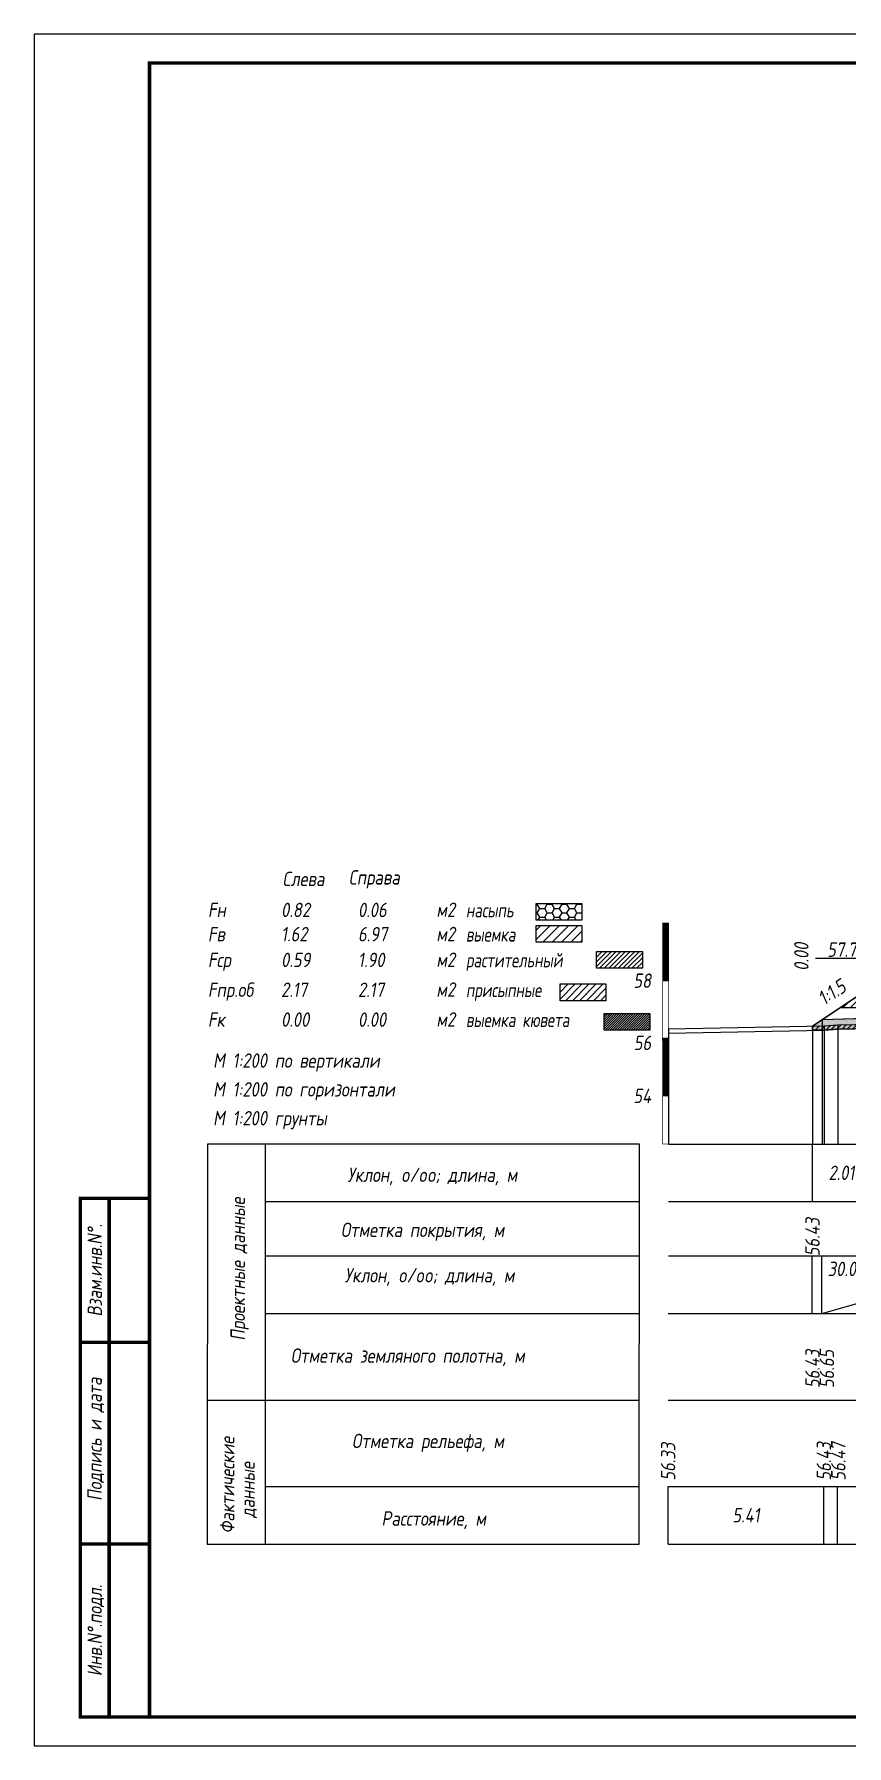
# Model space of a CAD drawing. Extents: x -717 to 1451, y -133302 to 233.
# Drawn here: x -30.1 to 110.9, y -74972.4 to -74675.4 of the extents above; entities that cross this region are included whole.
import ezdxf
from ezdxf.enums import TextEntityAlignment as Align

# ---------------------------------------------------------------- set-up
doc = ezdxf.new("R2010")
doc.units = 0
for name, color, linetype in [('Зарамочное оформление', 7, 'Continuous'), ('Код_510', 7, 'Continuous'), ('Код_514', 1, 'Continuous'), ('Код_516', 1, 'Continuous'), ('Контур_0', 7, 'Continuous'), ('Контур_2660', 7, 'Continuous'), ('Контур_508', 7, 'Continuous'), ('Контур_512', 7, 'Continuous'), ('Контур_513', 7, 'Continuous'), ('Красный поперечник', 1, 'Continuous'), ('Линейка абсолютных высот', 7, 'Continuous'), ('Объем выемки', 7, 'Continuous'), ('Объем кюветов', 7, 'Continuous'), ('Объем насыпи', 7, 'Continuous'), ('Объем присыпных обочин', 7, 'Continuous'), ('Объем срезки растительного слоя', 7, 'Continuous'), ('Объём_2650', 7, 'Continuous'), ('Объём_2660', 7, 'Continuous'), ('Объём_2667', 7, 'Continuous'), ('Объём_2668', 7, 'Continuous'), ('Объём_2669', 7, 'Continuous'), ('Объём_2675', 7, 'Continuous'), ('Откосы', 7, 'Continuous'), ('Отметки покрытия', 7, 'Continuous'), ('Рабочие отметки', 7, 'Continuous'), ('Таблица', 7, 'Continuous'), ('Уклоны проезжей части', 7, 'Continuous'), ('Черный поперечник', 3, 'Continuous')]:
    doc.layers.add(name, color=color, linetype=linetype)
for name, color, linetype, true_color in [('Контур_2570', 7, 'Continuous', 0x80ff00), ('Контур_2736', 4, 'Continuous', 0x00ffff), ('Контур_2737', 4, 'Continuous', 0x00ffff), ('Контур_2738', 4, 'Continuous', 0x00ffff), ('Контур_2739', 4, 'Continuous', 0x00ffff), ('Контур_2741', 4, 'Continuous', 0x00ffff), ('Контур_2742', 4, 'Continuous', 0x00ffff), ('Контур_2743', 4, 'Continuous', 0x00ffff), ('Контур_2744', 7, 'Continuous', 0xa4ffff), ('Контур_2745', 7, 'Continuous', 0xa4ffff), ('Контур_2747', 4, 'Continuous', 0x00ffff), ('Контур_2748', 4, 'Continuous', 0x00ffff), ('Контур_2749', 4, 'Continuous', 0x00ffff), ('Контур_2750', 4, 'Continuous', 0x00ffff), ('Контур_2751', 4, 'Continuous', 0x00ffff), ('Контур_2752', 4, 'Continuous', 0x00ffff), ('Контур_402', 7, 'Continuous', 0xff6464), ('Контур_703', 4, 'Continuous', 0x00ffff), ('Контур_705', 4, 'Continuous', 0x00ffff), ('Контур_707', 4, 'Continuous', 0x00ffff), ('Контур_720', 131, 'Continuous', 0xaaffff), ('Объём_2563', 7, 'Continuous', 0xff8000), ('Объём_2570', 7, 'Continuous', 0x80ff00), ('Объём_2600', 7, 'Continuous', 0x808000), ('Объём_2620', 2, 'Continuous', 0xffff00)]:
    doc.layers.add(name, color=color, linetype=linetype, true_color=true_color)
doc.styles.add('М', font='romand.shx', dxfattribs={"width": 0.8, "oblique": 10, "height": 2.5})
pattern_1 = [(45.00000125, (0, 0), (-0.026516505928, 0.026516504769), []), (135.00000034, (0, 0), (-0.02651650519, -0.026516505506), [])]

# ---------------------------------------------------------------- blocks, each defined once
blk = doc.blocks.new('условные обозначения')
at = {"layer": 'Объём_2563'}
h = blk.add_hatch(dxfattribs=at)
h.set_pattern_fill('ANSI31', color=256, scale=0.3)
h.set_pattern_definition([(45, (-34.5, -100.5), (-0.673519, 0.673519), [])])
h.paths.add_polyline_path([(18.26, 7.53), (27.08, 7.53), (27.08, 4.62), (18.26, 4.62)])
at = {"layer": 'Объём_2570'}
h = blk.add_hatch(dxfattribs=at)
h.set_pattern_fill('ANSI31', color=3, scale=0.2)
h.set_pattern_definition([(45, (-32.9034, -100.5), (-0.4490128, 0.4490128), [])])
h.paths.add_polyline_path([(25.29, 13.16), (34.12, 13.16), (34.12, 10.25), (25.29, 10.25)])
at = {"layer": 'Объём_2600'}
h = blk.add_hatch(dxfattribs=at)
h.set_pattern_fill('ANSI31', color=6, scale=0.4)
h.set_pattern_definition([(45, (-34.5, -100.5), (-0.898026, 0.898026), [])])
h.paths.add_polyline_path([(13.63, 17.67), (22.46, 17.67), (22.46, 14.76), (13.63, 14.76)])
at = {"layer": 'Объём_2620'}
h = blk.add_hatch(dxfattribs=at)
h.set_pattern_fill('ANSI31', color=2, scale=0.1)
h.set_pattern_definition([(45, (-33.755, -100.5), (-0.2245064, 0.2245064), [])])
h.paths.add_polyline_path([(26.75, 2.41), (35.57, 2.41), (35.57, -0.5), (26.75, -0.5)])
at = {"layer": 'Объём_2650'}
h = blk.add_hatch(dxfattribs=at)
h.set_pattern_fill('HONEY', color=5, scale=0.3)
h.set_pattern_definition([(0, (-34.5, -100.5), (1.42875, 0.824889), [0.9525, -1.905]), (120, (-34.5, -100.5), (-1.42875, 0.824889), [0.9525, -1.905]), (60, (-34.5, -100.5), (3e-09, 1.6497784), [-1.905, 0.9525])])
h.paths.add_polyline_path([(13.63, 21.49), (22.46, 21.49), (22.46, 18.58), (13.63, 18.58)])
at = {"layer": 'Объём_2563'}
blk.add_lwpolyline([(18.26, 7.53), (27.08, 7.53), (27.08, 4.62), (18.26, 4.62)], close=True, dxfattribs=at)
at = {"layer": 'Объём_2620', "color": 2}
blk.add_lwpolyline([(26.75, 2.41), (35.57, 2.41), (35.57, -0.5), (26.75, -0.5)], close=True, dxfattribs=at)
at = {"layer": 'Объём_2650', "color": 5}
blk.add_lwpolyline([(13.63, 21.49), (22.46, 21.49), (22.46, 18.58), (13.63, 18.58)], close=True, dxfattribs=at)
at = {"layer": 'Объём_2650', "color": 6}
blk.add_lwpolyline([(13.63, 17.67), (22.46, 17.67), (22.46, 14.76), (13.63, 14.76)], close=True, dxfattribs=at)
at = {"layer": 'Объём_2650', "color": 3}
blk.add_lwpolyline([(25.29, 13.16), (34.12, 13.16), (34.12, 10.25), (25.29, 10.25)], close=True, dxfattribs=at)
at = {"layer": 'Объем насыпи', "color": 1, "style": 'М', "oblique": 10, "width": 0.8}
for s, p in [('насыпь', (0.09, 19.09)), ('выемка', (0.09, 14.89)), ('растительный', (0.09, 10.42)), ('присыпные', (0.09, 5.24)), ('выемка кювета', (0.09, 0.06))]:
    blk.add_text(s, height=2.5, dxfattribs=at).set_placement(p)

msp = doc.modelspace()

# ---------------------------------------------------------------- hatches: boundary and pattern name
at = {"layer": 'Линейка абсолютных высот'}
h = msp.add_hatch(dxfattribs=at)
h.set_pattern_fill('ANSI37', scale=0.3, style=0)
h.set_pattern_definition(pattern_1)
h.paths.add_polyline_path([(80, -74839.659), (80, -74829.659), (79, -74829.659), (79, -74839.659)])
h = msp.add_hatch(dxfattribs=at)
h.set_pattern_fill('ANSI37', scale=0.3, style=0)
h.set_pattern_definition(pattern_1)
h.paths.add_polyline_path([(80, -74859.659), (80, -74849.659), (79, -74849.659), (79, -74859.659)])
at = {"layer": 'Объём_2563'}
h = msp.add_hatch(dxfattribs=at)
h.set_pattern_fill('ANSI31', color=256, scale=0.3)
h.paths.add_polyline_path([(130.142, -74843.964), (109.725, -74844.373), (115.06, -74840.816), (117.543, -74840.507), (117.543, -74841.007), (117.043, -74841.007), (117.043, -74842.007), (118.443, -74842.007), (118.443, -74841.439), (127.439, -74841.261), (127.439, -74841.801), (128.839, -74841.801), (128.839, -74841.179), (131.66, -74841.053), (131.661, -74841.867), (131.161, -74841.867), (131.162, -74842.867), (132.56, -74842.866), (132.56, -74843.016), (131.06, -74843.046)])
h.paths.add_polyline_path([(256.07, -74843.579), (255.152, -74842.661), (253.652, -74842.631), (253.652, -74842.481), (255.05, -74842.482), (255.051, -74841.482), (254.551, -74841.482), (254.552, -74840.668), (257.373, -74840.794), (257.373, -74841.416), (258.773, -74841.416), (258.773, -74840.876), (267.769, -74841.054), (267.769, -74841.622), (269.169, -74841.622), (269.169, -74840.622), (268.669, -74840.622), (268.669, -74840.122), (271.152, -74840.431), (276.487, -74843.988)])
at = {"layer": 'Объём_2570'}
h = msp.add_hatch(dxfattribs=at)
h.set_pattern_fill('ANSI31', color=256, scale=0.2)
h.paths.add_polyline_path([(124.787, -74845.157), (123.932, -74845.414), (112.409, -74847.984), (109.377, -74848.07), (107.036, -74848.234), (105, -74848.273), (105, -74847.523), (107.036, -74847.484), (109.377, -74847.32), (112.409, -74847.234), (123.932, -74844.664), (124.787, -74844.407)])
h.paths.add_polyline_path([(280.56, -74842.26), (266.07, -74842.726), (263.378, -74842.682), (263.285, -74842.53), (263.067, -74842.704), (247.833, -74842.283), (241.36, -74840.519), (239.675, -74839.879), (228.276, -74843.531), (224.568, -74844.73), (217.076, -74843.424), (217.076, -74842.674), (224.568, -74843.98), (228.276, -74842.781), (239.675, -74839.129), (241.36, -74839.769), (247.833, -74841.533), (263.067, -74841.954), (263.285, -74841.78), (263.378, -74841.932), (266.07, -74841.976), (280.56, -74841.51)])
at = {"layer": 'Объём_2600'}
h = msp.add_hatch(dxfattribs=at)
h.set_pattern_fill('HONEY', color=5, scale=0.3)
h.paths.add_polyline_path([(112.409, -74847.984), (109.377, -74848.07), (107.036, -74848.234), (105, -74848.273), (105, -74847.523), (106.693, -74846.394), (121.535, -74845.948)])
h.paths.add_polyline_path([(224.568, -74844.73), (220.684, -74844.051), (226.16, -74844.215)])

# ---------------------------------------------------------------- linework, layer by layer
at = {"layer": 'Код_510'}
for p, q in [((79.946, -74937.421), (79.946, -74927.421)), ((106.981, -74937.421), (106.981, -74927.421)), ((109.322, -74937.421), (109.322, -74927.421))]:
    msp.add_line(p, q, dxfattribs=at)
at = {"layer": 'Код_514'}
msp.add_line((105, -74878), (105, -74868), dxfattribs=at)
at = {"layer": 'Код_516'}
for p, q in [((104.946, -74897.421), (104.946, -74887.421)), ((106.639, -74897.421), (106.639, -74887.421)), ((106.639, -74897.421), (141.346, -74887.421))]:
    msp.add_line(p, q, dxfattribs=at)
at = {"layer": 'Контур_0', "flags": 128}
msp.add_lwpolyline([(109.725, -74844.373), (130.142, -74843.964), (131.06, -74843.046), (132.56, -74843.016)], dxfattribs=at)
at = {"layer": 'Контур_2570', "flags": 128}
msp.add_lwpolyline([(80, -74848.75), (107.036, -74848.234), (109.377, -74848.07), (112.409, -74847.984)], dxfattribs=at)
at = {"layer": 'Контур_2660', "flags": 128}
msp.add_lwpolyline([(106.693, -74846.394), (141.4, -74845.353)], dxfattribs=at)
at = {"layer": 'Контур_2736', "flags": 128}
msp.add_lwpolyline([(115.06, -74840.816), (105, -74847.523)], dxfattribs=at)
at = {"layer": 'Контур_2737', "flags": 128}
msp.add_lwpolyline([(105, -74847.523), (105, -74847.523)], dxfattribs=at)
at = {"layer": 'Контур_2738', "flags": 128}
msp.add_lwpolyline([(105, -74847.523), (105, -74847.523)], dxfattribs=at)
at = {"layer": 'Контур_2739', "flags": 128}
msp.add_lwpolyline([(105, -74847.523), (105, -74847.523)], dxfattribs=at)
at = {"layer": 'Контур_2741', "flags": 128}
msp.add_lwpolyline([(105, -74847.523), (105, -74847.523)], dxfattribs=at)
at = {"layer": 'Контур_2742', "flags": 128}
msp.add_lwpolyline([(105, -74847.523), (105, -74847.523)], dxfattribs=at)
at = {"layer": 'Контур_2743', "flags": 128}
msp.add_lwpolyline([(105, -74847.523), (105, -74847.523)], dxfattribs=at)
at = {"layer": 'Контур_2744', "flags": 128}
msp.add_lwpolyline([(105, -74847.523), (105, -74847.523)], dxfattribs=at)
msp.add_lwpolyline([(105, -74847.523), (105, -74847.523)], dxfattribs=at)
msp.add_lwpolyline([(105, -74847.523), (105, -74847.523)], dxfattribs=at)
msp.add_lwpolyline([(105, -74847.523), (105, -74847.523)], dxfattribs=at)
msp.add_lwpolyline([(105, -74847.523), (105, -74847.523)], dxfattribs=at)
msp.add_lwpolyline([(105, -74847.523), (105, -74847.523)], dxfattribs=at)
at = {"layer": 'Контур_2745', "flags": 128}
msp.add_lwpolyline([(105, -74847.523), (105, -74847.523)], dxfattribs=at)
msp.add_lwpolyline([(105, -74847.523), (105, -74847.523)], dxfattribs=at)
msp.add_lwpolyline([(105, -74847.523), (105, -74847.523)], dxfattribs=at)
msp.add_lwpolyline([(105, -74847.523), (105, -74847.523)], dxfattribs=at)
msp.add_lwpolyline([(105, -74847.523), (105, -74847.523)], dxfattribs=at)
msp.add_lwpolyline([(105, -74847.523), (105, -74847.523)], dxfattribs=at)
at = {"layer": 'Контур_2747', "flags": 128}
msp.add_lwpolyline([(105, -74847.523), (105, -74847.523)], dxfattribs=at)
at = {"layer": 'Контур_2748', "flags": 128}
msp.add_lwpolyline([(105, -74847.523), (105, -74847.523)], dxfattribs=at)
at = {"layer": 'Контур_2749', "flags": 128}
msp.add_lwpolyline([(105, -74847.523), (105, -74847.523)], dxfattribs=at)
at = {"layer": 'Контур_2750', "flags": 128}
msp.add_lwpolyline([(105, -74847.523), (105, -74847.523)], dxfattribs=at)
at = {"layer": 'Контур_2751', "flags": 128}
msp.add_lwpolyline([(105, -74847.523), (105, -74847.523)], dxfattribs=at)
at = {"layer": 'Контур_2752', "flags": 128}
msp.add_lwpolyline([(105, -74847.523), (105, -74847.523)], dxfattribs=at)
at = {"layer": 'Контур_402', "flags": 128}
msp.add_lwpolyline([(106.693, -74846.394), (141.4, -74845.353), (141.4, -74842.839), (199.485, -74841.677), (199.485, -74841.727), (200.757, -74841.702), (200.757, -74841.752), (202.028, -74841.727), (202.735, -74841.74), (202.735, -74843.512), (279.216, -74845.807)], dxfattribs=at)
at = {"layer": 'Контур_508', "flags": 128}
msp.add_lwpolyline([(105, -74847.523), (106.693, -74846.394), (141.4, -74845.353), (141.4, -74842.839), (199.485, -74841.677), (199.485, -74841.727), (200.757, -74841.702), (200.757, -74841.752), (202.028, -74841.727), (202.735, -74841.74), (202.735, -74843.512), (279.216, -74845.807), (279.216, -74842.406), (280.56, -74841.51)], dxfattribs=at)
at = {"layer": 'Контур_512', "flags": 128}
msp.add_lwpolyline([(105, -74847.523), (106.693, -74846.394), (141.4, -74845.353)], dxfattribs=at)
at = {"layer": 'Контур_513', "flags": 128}
msp.add_lwpolyline([(105, -74847.523), (106.693, -74846.394), (141.4, -74845.353), (141.4, -74842.839), (199.485, -74841.677), (199.485, -74841.727), (200.757, -74841.702), (200.757, -74841.752), (202.028, -74841.727), (202.735, -74841.74), (202.735, -74843.512), (279.216, -74845.807), (279.216, -74842.406), (280.56, -74841.51)], dxfattribs=at)
at = {"layer": 'Контур_703', "flags": 128}
msp.add_lwpolyline([(105, -74847.523), (105, -74847.523)], dxfattribs=at)
at = {"layer": 'Контур_705', "flags": 128}
msp.add_lwpolyline([(105, -74847.523), (105, -74847.523)], dxfattribs=at)
at = {"layer": 'Контур_707', "flags": 128}
msp.add_lwpolyline([(105, -74847.523), (105, -74847.523)], dxfattribs=at)
at = {"layer": 'Контур_720', "flags": 128}
msp.add_lwpolyline([(105, -74847.523), (105, -74847.523)], dxfattribs=at)
at = {"layer": 'Красный поперечник'}
for p, q in [((105, -74847.523), (115.06, -74840.816)), ((106.693, -74846.394), (106.693, -74868)), ((105, -74847.523), (105, -74868))]:
    msp.add_line(p, q, dxfattribs=at)
at = {"layer": 'Линейка абсолютных высот', "color": 7, "const_width": 0.1, "flags": 128}
for points in [[(80, -74839.659), (80, -74829.659), (79, -74829.659), (79, -74839.659), (80, -74839.659)], [(80, -74849.659), (80, -74839.659), (79, -74839.659), (79, -74849.659), (80, -74849.659)], [(80, -74859.659), (80, -74849.659), (79, -74849.659), (79, -74859.659), (80, -74859.659)], [(80, -74868), (80, -74859.659), (79, -74859.659), (79, -74868), (80, -74868)]]:
    msp.add_lwpolyline(points, dxfattribs=at)
at = {"layer": 'Объём_2563', "flags": 128}
msp.add_lwpolyline([(130.142, -74843.964), (109.725, -74844.373), (115.06, -74840.816), (117.543, -74840.507), (117.543, -74841.007), (117.043, -74841.007), (117.043, -74842.007), (118.443, -74842.007), (118.443, -74841.439), (127.439, -74841.261), (127.439, -74841.801), (128.839, -74841.801), (128.839, -74841.179), (131.66, -74841.053), (131.661, -74841.867), (131.161, -74841.867), (131.162, -74842.867), (132.56, -74842.866), (132.56, -74843.016), (131.06, -74843.046), (130.142, -74843.964), (130.142, -74843.964)], dxfattribs=at)
at = {"layer": 'Объём_2570', "flags": 128}
msp.add_lwpolyline([(124.787, -74845.157), (123.932, -74845.414), (112.409, -74847.984), (109.377, -74848.07), (107.036, -74848.234), (105, -74848.273), (105, -74847.523), (107.036, -74847.484), (109.377, -74847.32), (112.409, -74847.234), (123.932, -74844.664), (124.787, -74844.407), (124.787, -74845.157), (124.787, -74845.157)], dxfattribs=at)
msp.add_lwpolyline([(124.787, -74845.157), (123.932, -74845.414), (112.409, -74847.984), (109.377, -74848.07), (107.036, -74848.234), (105, -74848.273), (105, -74847.523), (107.036, -74847.484), (109.377, -74847.32), (112.409, -74847.234), (123.932, -74844.664), (124.787, -74844.407), (124.787, -74845.157), (124.787, -74845.157)], dxfattribs=at)
at = {"layer": 'Объём_2600', "flags": 128}
msp.add_lwpolyline([(112.409, -74847.984), (109.377, -74848.07), (107.036, -74848.234), (105, -74848.273), (105, -74847.523), (106.693, -74846.394), (121.535, -74845.948), (112.409, -74847.984), (112.409, -74847.984)], dxfattribs=at)
at = {"layer": 'Объём_2600', "color": 5, "flags": 128}
msp.add_lwpolyline([(112.409, -74847.984), (109.377, -74848.07), (107.036, -74848.234), (105, -74848.273), (105, -74847.523), (106.693, -74846.394), (121.535, -74845.948), (112.409, -74847.984), (112.409, -74847.984)], dxfattribs=at)
at = {"layer": 'Объём_2660', "flags": 128}
msp.add_lwpolyline([(106.693, -74846.394), (141.4, -74845.353)], dxfattribs=at)
msp.add_lwpolyline([(106.693, -74846.394), (141.4, -74845.353)], dxfattribs=at)
at = {"layer": 'Объём_2667', "flags": 128}
msp.add_lwpolyline([(105, -74847.523), (105, -74847.523)], dxfattribs=at)
msp.add_lwpolyline([(105, -74847.523), (105, -74847.523)], dxfattribs=at)
msp.add_lwpolyline([(105, -74847.523), (105, -74847.523)], dxfattribs=at)
msp.add_lwpolyline([(105, -74847.523), (105, -74847.523)], dxfattribs=at)
at = {"layer": 'Объём_2668', "flags": 128}
msp.add_lwpolyline([(105, -74847.523), (105, -74847.523)], dxfattribs=at)
msp.add_lwpolyline([(105, -74847.523), (105, -74847.523)], dxfattribs=at)
msp.add_lwpolyline([(105, -74847.523), (105, -74847.523)], dxfattribs=at)
msp.add_lwpolyline([(105, -74847.523), (105, -74847.523)], dxfattribs=at)
at = {"layer": 'Объём_2669', "flags": 128}
msp.add_lwpolyline([(105, -74847.523), (105, -74847.523)], dxfattribs=at)
msp.add_lwpolyline([(105, -74847.523), (105, -74847.523)], dxfattribs=at)
msp.add_lwpolyline([(105, -74847.523), (105, -74847.523)], dxfattribs=at)
msp.add_lwpolyline([(105, -74847.523), (105, -74847.523)], dxfattribs=at)
at = {"layer": 'Объём_2675', "flags": 128}
msp.add_lwpolyline([(105, -74847.523), (105, -74847.523)], dxfattribs=at)
msp.add_lwpolyline([(105, -74847.523), (105, -74847.523)], dxfattribs=at)
msp.add_lwpolyline([(105, -74847.523), (105, -74847.523)], dxfattribs=at)
msp.add_lwpolyline([(105, -74847.523), (105, -74847.523)], dxfattribs=at)
msp.add_lwpolyline([(105, -74847.523), (105, -74847.523)], dxfattribs=at)
msp.add_lwpolyline([(105, -74847.523), (105, -74847.523)], dxfattribs=at)
msp.add_lwpolyline([(105, -74847.523), (105, -74847.523)], dxfattribs=at)
msp.add_lwpolyline([(105, -74847.523), (105, -74847.523)], dxfattribs=at)
msp.add_lwpolyline([(105, -74847.523), (105, -74847.523)], dxfattribs=at)
msp.add_lwpolyline([(105, -74847.523), (105, -74847.523)], dxfattribs=at)
msp.add_lwpolyline([(105, -74847.523), (105, -74847.523)], dxfattribs=at)
msp.add_lwpolyline([(105, -74847.523), (105, -74847.523)], dxfattribs=at)
msp.add_lwpolyline([(105, -74847.523), (105, -74847.523)], dxfattribs=at)
msp.add_lwpolyline([(105, -74847.523), (105, -74847.523)], dxfattribs=at)
msp.add_lwpolyline([(105, -74847.523), (105, -74847.523)], dxfattribs=at)
msp.add_lwpolyline([(105, -74847.523), (105, -74847.523)], dxfattribs=at)
msp.add_lwpolyline([(105, -74847.523), (105, -74847.523)], dxfattribs=at)
msp.add_lwpolyline([(105, -74847.523), (105, -74847.523)], dxfattribs=at)
msp.add_lwpolyline([(105, -74847.523), (105, -74847.523)], dxfattribs=at)
msp.add_lwpolyline([(105, -74847.523), (105, -74847.523)], dxfattribs=at)
msp.add_lwpolyline([(105, -74847.523), (105, -74847.523)], dxfattribs=at)
msp.add_lwpolyline([(105, -74847.523), (105, -74847.523)], dxfattribs=at)
msp.add_lwpolyline([(105, -74847.523), (105, -74847.523)], dxfattribs=at)
msp.add_lwpolyline([(105, -74847.523), (105, -74847.523)], dxfattribs=at)
at = {"layer": 'Отметки покрытия', "color": 1}
msp.add_line((115.06, -74835.816), (105.546, -74835.816), dxfattribs=at)
at = {"layer": 'Таблица'}
for p, q in [((80, -74868), (305.56, -74868)), ((80, -74878), (305.56, -74878)), ((80, -74887.421), (305.56, -74887.421)), ((79.946, -74897.421), (305.506, -74897.421)), ((79.946, -74912.421), (305.506, -74912.421)), ((79.946, -74927.421), (305.506, -74927.421)), ((79.946, -74937.421), (305.506, -74937.421))]:
    msp.add_line(p, q, dxfattribs=at)
at = {"layer": 'Таблица', "linetype": 'Continuous', "flags": 128}
for points in [[(0, -74868), (-0.054, -74937.421)], [(75, -74868), (0, -74868)], [(10, -74868), (10, -74937.421)], [(74.946, -74937.421), (75, -74868)], [(10, -74878), (75, -74878)], [(10, -74887.421), (75, -74887.421)], [(9.946, -74897.421), (74.946, -74897.421)], [(-0.054, -74912.421), (74.946, -74912.421)], [(9.946, -74927.421), (74.946, -74927.421)], [(-0.054, -74937.421), (74.946, -74937.421)]]:
    msp.add_lwpolyline(points, dxfattribs=at)
at = {"layer": 'Черный поперечник', "color": 7}
for p, q in [((80, -74848), (80, -74868)), ((107.036, -74847.484), (107.036, -74868)), ((109.377, -74847.32), (109.377, -74868))]:
    msp.add_line(p, q, dxfattribs=at)
at = {"layer": 'Черный поперечник', "flags": 128}
msp.add_lwpolyline([(80, -74848), (107.036, -74847.484), (109.377, -74847.32), (112.409, -74847.234)], dxfattribs=at)

# ---------------------------------------------------------------- block references
at = {"layer": 'Объём_2570', "xscale": 0.9}
msp.add_blockref('условные обозначения', (44.779, -74847.757), dxfattribs=at)

# ---------------------------------------------------------------- texts
at = {"style": 'М', "oblique": 10, "width": 0.8}
msp.add_text('М 1:200 грунты', height=2.5, dxfattribs=at).set_placement((0.973, -74864.769))
at = {"layer": 'Код_510', "style": 'М', "oblique": 10, "width": 0.8}
for s, p in [('56.33', (79.946, -74926.421)), ('56.43', (106.981, -74926.421)), ('56.47', (109.481, -74926.421))]:
    msp.add_text(s, height=2.5, rotation=90, dxfattribs=at).set_placement(p, align=Align.MIDDLE_LEFT)
msp.add_text('5.41', height=2.5, dxfattribs=at).set_placement((93.464, -74932.421), align=Align.MIDDLE_CENTER)
at = {"layer": 'Код_514', "style": 'М', "oblique": 10, "width": 0.8}
msp.add_text('2.01', height=2.5, dxfattribs=at).set_placement((110.03, -74873), align=Align.MIDDLE_CENTER)
msp.add_text('56.43', height=2.5, rotation=90, dxfattribs=at).set_placement((105, -74887.501), align=Align.MIDDLE_LEFT)
at = {"layer": 'Код_516', "style": 'М', "oblique": 10, "width": 0.8}
msp.add_text('30.00', height=2.5, dxfattribs=at).set_placement((107.639, -74888.421), align=Align.TOP_LEFT)
for s, p in [('56.43', (105, -74910.371)), ('56.65', (107.5, -74910.371))]:
    msp.add_text(s, height=2.5, rotation=90, dxfattribs=at).set_placement(p, align=Align.MIDDLE_LEFT)
at = {"layer": 'Линейка абсолютных высот', "style": 'М', "oblique": 10, "width": 0.8}
for s, p in [('58', (77, -74839.659)), ('56', (77, -74850.459)), ('54', (77, -74859.659))]:
    msp.add_text(s, height=2.5, dxfattribs=at).set_placement(p, align=Align.MIDDLE_RIGHT)
at = {"layer": 'Объем выемки', "style": 'М', "oblique": 10, "width": 0.8}
for s, p in [('Fв', (0.085, -74832.835)), ('1.62', (12.785, -74832.835)), ('6.97', (26.126, -74832.835)), ('м2', (39.731, -74832.802))]:
    msp.add_text(s, height=2.5, dxfattribs=at).set_placement(p)
at = {"layer": 'Объем кюветов', "style": 'М', "oblique": 10, "width": 0.8}
for s, p in [('Fк', (0.085, -74847.66)), ('0.00', (12.785, -74847.66)), ('0.00', (26.126, -74847.66)), ('м2', (39.731, -74847.627))]:
    msp.add_text(s, height=2.5, dxfattribs=at).set_placement(p)
at = {"layer": 'Объем насыпи', "style": 'М', "oblique": 10, "width": 0.8}
for s, p in [('Слева', (13.029, -74823.249)), ('Справа', (24.522, -74822.982)), ('Fн', (0.085, -74828.63)), ('0.82', (12.785, -74828.63)), ('0.06', (26.126, -74828.63)), ('м2', (39.731, -74828.597))]:
    msp.add_text(s, height=2.5, dxfattribs=at).set_placement(p)
at = {"layer": 'Объем присыпных обочин', "style": 'М', "oblique": 10, "width": 0.8}
for s, p in [('Fпр.об', (0.085, -74842.481)), ('2.17', (12.785, -74842.481)), ('2.17', (26.126, -74842.481)), ('м2', (39.731, -74842.448))]:
    msp.add_text(s, height=2.5, dxfattribs=at).set_placement(p)
at = {"layer": 'Объем срезки растительного слоя', "style": 'М', "oblique": 10, "width": 0.8}
for s, p in [('Fср', (0.085, -74837.303)), ('0.59', (12.785, -74837.303)), ('1.90', (26.126, -74837.303)), ('м2', (39.731, -74837.269))]:
    msp.add_text(s, height=2.5, dxfattribs=at).set_placement(p)
at = {"layer": 'Откосы', "color": 1, "style": 'М', "oblique": 10, "width": 0.8}
msp.add_text('1:1.5', height=2.5, rotation=33.69007, dxfattribs=at).set_placement((109.475, -74843.337), align=Align.BOTTOM_CENTER)
at = {"layer": 'Отметки покрытия', "color": 1, "style": 'М', "oblique": 10, "width": 0.8}
msp.add_text('57.77', height=2.5, dxfattribs=at).set_placement((114.06, -74836.271), align=Align.BOTTOM_RIGHT)
at = {"layer": 'Рабочие отметки', "color": 1, "style": 'М', "oblique": 10, "width": 0.8}
msp.add_text('0.00', height=2.5, rotation=90, dxfattribs=at).set_placement((103.061, -74837.954), align=Align.MIDDLE_LEFT)
at = {"layer": 'Таблица', "style": 'М', "oblique": 10, "width": 0.8}
for s, p in [('М 1:200 по вертикали', (0.973, -74854.769)), ('М 1:200 по горизонтали', (0.973, -74859.769)), ('Уклон, o/oo; длина, м', (24.315, -74874.584)), ('Отметка покрытия, м', (23.148, -74884.139)), ('Уклон, o/oo; длина, м', (23.824, -74892.017)), ('Отметка земляного полотна, м', (14.462, -74905.965)), ('Отметка рельефа, м', (25.077, -74920.777)), ('Расстояние, м', (30.202, -74934.23))]:
    msp.add_text(s, height=2.5, dxfattribs=at).set_placement(p)
for s, p in [('Проектные данные ', (6.519, -74902.134)), ('Фактические ', (4.698, -74935.588)), ('данные', (8.204, -74932.883))]:
    msp.add_text(s, height=2.5, rotation=90, dxfattribs=at).set_placement(p)
at = {"layer": 'Уклоны проезжей части', "color": 1, "style": 'М', "oblique": 10, "width": 0.8}
msp.add_text('1:1.5', height=2.5, rotation=33.69007, dxfattribs=at).set_placement((109.475, -74843.337), align=Align.BOTTOM_CENTER)

# ---------------------------------------------------------------- wipeouts: each hides what was drawn before it
msp.add_wipeout([(-10.054, -74877.421), (-22.054, -74877.421), (-22.054, -74967.421), (-10.054, -74967.421)]).dxf.layer = 'Зарамочное оформление'

# ---------------------------------------------------------------- next in the draw order: linework, layer by layer
at = {"flags": 128}
msp.add_lwpolyline([(-30.054, -74972.421), (389.946, -74972.421), (389.946, -74675.421), (-30.054, -74675.421)], close=True, dxfattribs=at)
at = {"const_width": 0.6, "flags": 128}
msp.add_lwpolyline([(-10.054, -74967.421), (384.946, -74967.421), (384.946, -74680.421), (-10.054, -74680.421)], close=True, dxfattribs=at)
at = {"layer": 'Зарамочное оформление', "linetype": 'Continuous', "lineweight": -3, "const_width": 0.6, "flags": 128}
for points in [[(-10.054, -74967.421), (-22.054, -74967.421), (-22.054, -74877.421), (-10.054, -74877.421)], [(-17.054, -74967.421), (-17.054, -74877.421)], [(-22.054, -74902.421), (-10.054, -74902.421)], [(-22.054, -74937.421), (-10.054, -74937.421)]]:
    msp.add_lwpolyline(points, dxfattribs=at)

# ---------------------------------------------------------------- next in the draw order: texts
at = {"layer": 'Зарамочное оформление', "lineweight": 15, "style": 'М', "oblique": 10, "width": 0.8}
for s, p in [('Взам.инв.N%%d.', (-19.554, -74889.921)), ('Подпись и дата', (-19.572, -74919.227)), ('Инв.N%%d.подл.', (-19.554, -74952.421))]:
    msp.add_text(s, height=2.5, rotation=90, dxfattribs=at).set_placement(p, align=Align.MIDDLE_CENTER)

doc.saveas('drawing.dxf')
